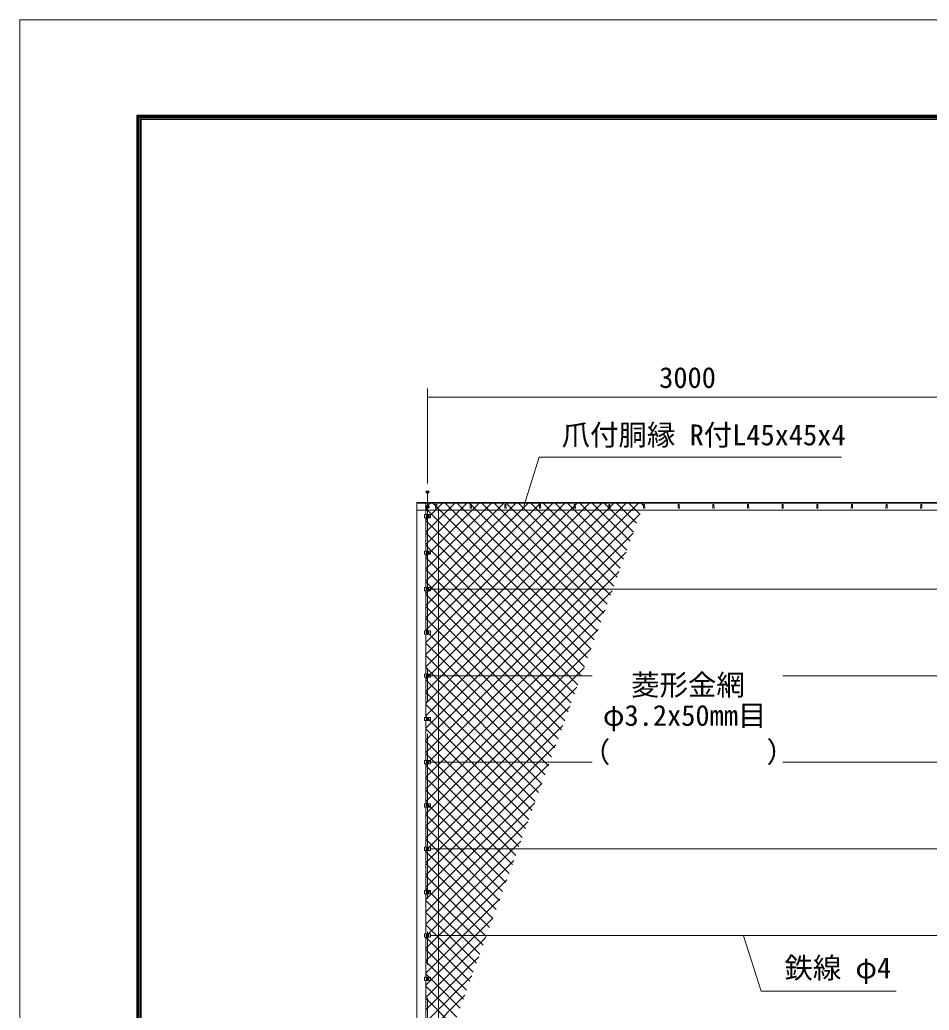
# Model space of a CAD drawing. Units: millimetres at full size; details may follow other scales. Extents: x -10500 to 10500, y -7425 to 7425.
# Drawn here: x -10500 to -5251, y 1708 to 7425 of the extents above; entities that cross this region are included whole.
import ezdxf
from ezdxf.enums import TextEntityAlignment as Align

# ---------------------------------------------------------------- set-up
doc = ezdxf.new("R2010")
doc.units = ezdxf.units.MM
doc.header["$LTSCALE"] = 30
doc.header["$PDMODE"] = 32
doc.header["$PDSIZE"] = 15
doc.linetypes.add('USER1', pattern=[50.8, 31.75, -6.35, 6.35, -6.35])
for name, color, linetype, lineweight in [('0-0_D-STR-TXT', 7, 'Continuous', 13), ('0-1_D-STR-DIM', 7, 'Continuous', 13), ('0-2_D-STR1', 1, 'Continuous', 18), ('0-3_D-BMK', 2, 'USER1', 13), ('0-4_D-STR3', 3, 'Continuous', 13), ('0-B_D-STR2', 7, 'Continuous', 13), ('0-C_D-TTL', 7, 'Continuous', 18)]:
    doc.layers.add(name, color=color, linetype=linetype, lineweight=lineweight)
doc.layers.add('0-9_Defpoints', color=253, linetype='Continuous')
doc.styles.add('ＭＳ ゴシック', font='')
doc.styles.get('ＭＳ ゴシック').set_extended_font_data('MS Gothic')

msp = doc.modelspace()

# ---------------------------------------------------------------- linework, layer by layer
at = {"layer": '0-0_D-STR-TXT'}
for points in [[(-5757.9, 4900.99), (-7502.6, 4900.99), (-7590.23, 4617.09)], [(-5442.78, 1818.36), (-6221.1, 1818.36), (-6322.06, 2136.84)]]:
    msp.add_lwpolyline(points, dxfattribs=at)
at = {"layer": '0-1_D-STR-DIM'}
for p, q in [((-8146.86, 4748.75), (-8146.86, 5296.7)), ((-8146.86, 5246.7), (-5146.86, 5246.7))]:
    msp.add_line(p, q, dxfattribs=at)
at = {"layer": '0-2_D-STR1'}
for p, q in [((-8209.36, 4638.75), (-3146.86, 4638.75)), ((-8209.36, 4634.75), (-3146.86, 4634.75)), ((-8209.36, 4593.75), (-3146.86, 4593.75)), ((-8099.86, 4625.62), (-8100.61, 4604.12)), ((-8093.86, 4625.62), (-8093.11, 4604.12)), ((-8084.36, 683.75), (-8084.36, 4593.75)), ((-7899.86, 4625.62), (-7900.61, 4604.12)), ((-7893.86, 4625.62), (-7893.11, 4604.12)), ((-7699.86, 4625.62), (-7700.61, 4604.12)), ((-7693.86, 4625.62), (-7693.11, 4604.12)), ((-7499.86, 4625.62), (-7500.61, 4604.12)), ((-7493.86, 4625.62), (-7493.11, 4604.12)), ((-7299.86, 4625.62), (-7300.61, 4604.12)), ((-7293.86, 4625.62), (-7293.11, 4604.12)), ((-7099.86, 4625.62), (-7100.61, 4604.12)), ((-7093.86, 4625.62), (-7093.11, 4604.12)), ((-6899.86, 4625.62), (-6900.61, 4604.12)), ((-6893.86, 4625.62), (-6893.11, 4604.12)), ((-6699.86, 4625.62), (-6700.61, 4604.12)), ((-6693.86, 4625.62), (-6693.11, 4604.12)), ((-6499.86, 4625.62), (-6500.61, 4604.12)), ((-6493.86, 4625.62), (-6493.11, 4604.12)), ((-6299.86, 4625.62), (-6300.61, 4604.12)), ((-6293.86, 4625.62), (-6293.11, 4604.12)), ((-6099.86, 4625.62), (-6100.61, 4604.12)), ((-6093.86, 4625.62), (-6093.11, 4604.12)), ((-5899.86, 4625.62), (-5900.61, 4604.12)), ((-5893.86, 4625.62), (-5893.11, 4604.12)), ((-5699.86, 4625.62), (-5700.61, 4604.12)), ((-5693.86, 4625.62), (-5693.11, 4604.12)), ((-5499.86, 4625.62), (-5500.61, 4604.12)), ((-5493.86, 4625.62), (-5493.11, 4604.12)), ((-5299.86, 4625.62), (-5300.61, 4604.12)), ((-5293.86, 4625.62), (-5293.11, 4604.12))]:
    msp.add_line(p, q, dxfattribs=at)
msp.add_lwpolyline([(-8209.36, 4638.75), (-8209.36, -2161.25), (-8084.36, -2161.25), (-8084.36, -1361.25)], dxfattribs=at)
for centre in [(-8096.86, 4624.37), (-7896.86, 4624.37), (-7696.86, 4624.37), (-7496.86, 4624.37), (-7296.86, 4624.37), (-7096.86, 4624.37), (-6896.86, 4624.37), (-6696.86, 4624.37), (-6496.86, 4624.37), (-6296.86, 4624.37), (-6096.86, 4624.37), (-5896.86, 4624.37), (-5696.86, 4624.37), (-5496.86, 4624.37), (-5296.86, 4624.37)]:
    msp.add_arc(centre, 3.25, 22.61986, 157.38014, dxfattribs=at)
at = {"layer": '0-3_D-BMK'}
for p, q in [((-8146.86, -2221.25), (-8146.86, 4698.75)), ((-8134.11, 4613.75), (-8159.61, 4613.75)), ((-8156.86, 4558.75), (-8136.86, 4558.75)), ((-8156.86, 4348.75), (-8136.86, 4348.75)), ((-8156.86, 4138.75), (-8136.86, 4138.75)), ((-8156.86, 3888.75), (-8136.86, 3888.75)), ((-8156.86, 3638.75), (-8136.86, 3638.75)), ((-8156.86, 3388.75), (-8136.86, 3388.75)), ((-8156.86, 3138.75), (-8136.86, 3138.75)), ((-8156.86, 2888.75), (-8136.86, 2888.75)), ((-8156.86, 2638.75), (-8136.86, 2638.75)), ((-8156.86, 2388.75), (-8136.86, 2388.75)), ((-8156.86, 2138.75), (-8136.86, 2138.75)), ((-8156.86, 1888.75), (-8136.86, 1888.75))]:
    msp.add_line(p, q, dxfattribs=at)
at = {"layer": '0-4_D-STR3'}
for p, q in [((-8156.86, 4568.25), (-8156.86, 4633.75)), ((-8146.86, 4603.94), (-8155.36, 4608.84)), ((-8138.36, 4608.84), (-8146.86, 4603.94)), ((-8164.06, 4568.25), (-8129.66, 4568.25)), ((-8164.06, 4568.25), (-8164.06, 4549.25)), ((-8164.06, 4549.25), (-8129.66, 4549.25)), ((-8156.86, 4358.25), (-8156.86, 4549.25)), ((-8153.36, 4562.5), (-8146.86, 4566.26)), ((-8153.36, 4555), (-8153.36, 4562.5)), ((-8146.86, 4551.24), (-8153.36, 4555)), ((-8146.86, 4566.26), (-8140.36, 4562.5)), ((-8140.36, 4555), (-8146.86, 4551.24)), ((-8140.36, 4562.5), (-8140.36, 4555)), ((-8129.66, 4568.25), (-8129.66, 4549.25)), ((-8164.06, 4358.25), (-8129.66, 4358.25)), ((-8164.06, 4358.25), (-8164.06, 4339.25)), ((-8153.36, 4352.5), (-8146.86, 4356.26)), ((-8153.36, 4345), (-8153.36, 4352.5)), ((-8146.86, 4356.26), (-8140.36, 4352.5)), ((-8140.36, 4352.5), (-8140.36, 4345)), ((-8129.66, 4358.25), (-8129.66, 4339.25)), ((-8164.06, 4339.25), (-8129.66, 4339.25)), ((-8156.86, 4148.25), (-8156.86, 4339.25)), ((-8146.86, 4341.24), (-8153.36, 4345)), ((-8140.36, 4345), (-8146.86, 4341.24)), ((-8164.06, 4148.25), (-8129.66, 4148.25)), ((-8164.06, 4148.25), (-8164.06, 4129.25)), ((-8164.06, 4129.25), (-8129.66, 4129.25)), ((-8156.86, 3898.25), (-8156.86, 4129.25)), ((-8153.36, 4142.5), (-8146.86, 4146.26)), ((-8153.36, 4135), (-8153.36, 4142.5)), ((-8146.86, 4131.24), (-8153.36, 4135)), ((-8146.86, 4146.26), (-8140.36, 4142.5)), ((-8140.36, 4135), (-8146.86, 4131.24)), ((-8140.36, 4142.5), (-8140.36, 4135)), ((-8129.66, 4148.25), (-8129.66, 4129.25)), ((-8129.66, 4138.75), (-5156.36, 4138.75)), ((-8164.06, 3898.25), (-8129.66, 3898.25)), ((-8164.06, 3898.25), (-8164.06, 3879.25)), ((-8153.36, 3892.5), (-8146.86, 3896.26)), ((-8153.36, 3885), (-8153.36, 3892.5)), ((-8146.86, 3896.26), (-8140.36, 3892.5)), ((-8140.36, 3892.5), (-8140.36, 3885)), ((-8129.66, 3898.25), (-8129.66, 3879.25)), ((-8164.06, 3879.25), (-8129.66, 3879.25)), ((-8156.86, 3648.25), (-8156.86, 3879.25)), ((-8146.86, 3881.24), (-8153.36, 3885)), ((-8140.36, 3885), (-8146.86, 3881.24)), ((-8164.06, 3648.25), (-8129.66, 3648.25)), ((-8164.06, 3648.25), (-8164.06, 3629.25)), ((-8164.06, 3629.25), (-8129.66, 3629.25)), ((-8156.86, 3398.25), (-8156.86, 3629.25)), ((-8153.36, 3642.5), (-8146.86, 3646.26)), ((-8153.36, 3635), (-8153.36, 3642.5)), ((-8146.86, 3631.24), (-8153.36, 3635)), ((-8146.86, 3646.26), (-8140.36, 3642.5)), ((-8140.36, 3635), (-8146.86, 3631.24)), ((-8140.36, 3642.5), (-8140.36, 3635)), ((-8129.66, 3648.25), (-8129.66, 3629.25)), ((-8129.66, 3638.75), (-7196.86, 3638.75)), ((-6096.86, 3638.75), (-5156.36, 3638.75)), ((-8164.06, 3398.25), (-8129.66, 3398.25)), ((-8164.06, 3398.25), (-8164.06, 3379.25)), ((-8164.06, 3379.25), (-8129.66, 3379.25)), ((-8156.86, 3148.25), (-8156.86, 3379.25)), ((-8153.36, 3392.5), (-8146.86, 3396.26)), ((-8153.36, 3385), (-8153.36, 3392.5)), ((-8146.86, 3381.24), (-8153.36, 3385)), ((-8146.86, 3396.26), (-8140.36, 3392.5)), ((-8140.36, 3385), (-8146.86, 3381.24)), ((-8140.36, 3392.5), (-8140.36, 3385)), ((-8129.66, 3398.25), (-8129.66, 3379.25)), ((-8164.06, 3148.25), (-8129.66, 3148.25)), ((-8164.06, 3148.25), (-8164.06, 3129.25)), ((-8153.36, 3142.5), (-8146.86, 3146.26)), ((-8146.86, 3146.26), (-8140.36, 3142.5)), ((-8129.66, 3148.25), (-8129.66, 3129.25)), ((-8164.06, 3129.25), (-8129.66, 3129.25)), ((-8156.86, 2898.25), (-8156.86, 3129.25)), ((-8153.36, 3135), (-8153.36, 3142.5)), ((-8146.86, 3131.24), (-8153.36, 3135)), ((-8140.36, 3135), (-8146.86, 3131.24)), ((-8140.36, 3142.5), (-8140.36, 3135)), ((-8129.66, 3138.75), (-7196.86, 3138.75)), ((-6096.86, 3138.75), (-5156.36, 3138.75)), ((-8164.06, 2898.25), (-8129.66, 2898.25)), ((-8164.06, 2898.25), (-8164.06, 2879.25)), ((-8164.06, 2879.25), (-8129.66, 2879.25)), ((-8156.86, 2648.25), (-8156.86, 2879.25)), ((-8153.36, 2892.5), (-8146.86, 2896.26)), ((-8153.36, 2885), (-8153.36, 2892.5)), ((-8146.86, 2881.24), (-8153.36, 2885)), ((-8146.86, 2896.26), (-8140.36, 2892.5)), ((-8140.36, 2885), (-8146.86, 2881.24)), ((-8140.36, 2892.5), (-8140.36, 2885)), ((-8129.66, 2898.25), (-8129.66, 2879.25)), ((-8164.06, 2648.25), (-8129.66, 2648.25)), ((-8164.06, 2648.25), (-8164.06, 2629.25)), ((-8153.36, 2642.5), (-8146.86, 2646.26)), ((-8153.36, 2635), (-8153.36, 2642.5)), ((-8146.86, 2631.24), (-8153.36, 2635)), ((-8146.86, 2646.26), (-8140.36, 2642.5)), ((-8140.36, 2635), (-8146.86, 2631.24)), ((-8140.36, 2642.5), (-8140.36, 2635)), ((-8129.66, 2648.25), (-8129.66, 2629.25)), ((-8129.66, 2638.75), (-5156.36, 2638.75)), ((-8164.06, 2629.25), (-8129.66, 2629.25)), ((-8156.86, 2398.25), (-8156.86, 2629.25)), ((-8164.06, 2398.25), (-8129.66, 2398.25)), ((-8164.06, 2398.25), (-8164.06, 2379.25)), ((-8164.06, 2379.25), (-8129.66, 2379.25)), ((-8156.86, 2148.25), (-8156.86, 2379.25)), ((-8153.36, 2392.5), (-8146.86, 2396.26)), ((-8153.36, 2385), (-8153.36, 2392.5)), ((-8146.86, 2381.24), (-8153.36, 2385)), ((-8146.86, 2396.26), (-8140.36, 2392.5)), ((-8140.36, 2385), (-8146.86, 2381.24)), ((-8140.36, 2392.5), (-8140.36, 2385)), ((-8129.66, 2398.25), (-8129.66, 2379.25)), ((-8164.06, 2148.25), (-8129.66, 2148.25)), ((-8164.06, 2148.25), (-8164.06, 2129.25)), ((-8164.06, 2129.25), (-8129.66, 2129.25)), ((-8156.86, 1898.25), (-8156.86, 2129.25)), ((-8153.36, 2142.5), (-8146.86, 2146.26)), ((-8153.36, 2135), (-8153.36, 2142.5)), ((-8146.86, 2131.24), (-8153.36, 2135)), ((-8146.86, 2146.26), (-8140.36, 2142.5)), ((-8140.36, 2135), (-8146.86, 2131.24)), ((-8140.36, 2142.5), (-8140.36, 2135)), ((-8129.66, 2148.25), (-8129.66, 2129.25)), ((-8129.66, 2138.75), (-5156.36, 2138.75)), ((-8164.06, 1898.25), (-8129.66, 1898.25)), ((-8164.06, 1898.25), (-8164.06, 1879.25)), ((-8153.36, 1892.5), (-8146.86, 1896.26)), ((-8153.36, 1885), (-8153.36, 1892.5)), ((-8146.86, 1896.26), (-8140.36, 1892.5)), ((-8140.36, 1892.5), (-8140.36, 1885)), ((-8129.66, 1898.25), (-8129.66, 1879.25)), ((-8164.06, 1879.25), (-8129.66, 1879.25)), ((-8156.86, 1648.25), (-8156.86, 1879.25)), ((-8146.86, 1881.24), (-8153.36, 1885)), ((-8140.36, 1885), (-8146.86, 1881.24))]:
    msp.add_line(p, q, dxfattribs=at)
for points in [[(-8155.36, 4608.84), (-8155.36, 4618.66), (-8146.86, 4623.57)], [(-8146.86, 4623.57), (-8138.36, 4618.66), (-8138.36, 4608.84)]]:
    msp.add_lwpolyline(points, dxfattribs=at)
for centre, radius in [((-8146.86, 4613.75), 8.25), ((-8146.86, 4558.75), 6.25), ((-8146.86, 4348.75), 6.25), ((-8146.86, 4138.75), 6.25), ((-8146.86, 3888.75), 6.25), ((-8146.86, 3638.75), 6.25), ((-8146.86, 3388.75), 6.25), ((-8146.86, 3138.75), 6.25), ((-8146.86, 2888.75), 6.25), ((-8146.86, 2638.75), 6.25), ((-8146.86, 2388.75), 6.25), ((-8146.86, 2138.75), 6.25), ((-8146.86, 1888.75), 6.25)]:
    msp.add_circle(centre, radius, dxfattribs=at)
at = {"layer": '0-9_Defpoints'}
msp.add_point((-8146.86, 4698.75), dxfattribs=at)
at = {"layer": '0-B_D-STR2'}
for p, q in [((-8156.86, 4609.01), (-8131.12, 4634.75)), ((-8156.86, 4538.3), (-8060.41, 4634.75)), ((-8156.86, 4467.59), (-7989.7, 4634.75)), ((-8156.86, 4396.88), (-7918.99, 4634.75)), ((-8156.86, 4326.17), (-7848.28, 4634.75)), ((-8156.86, 4255.46), (-7777.57, 4634.75)), ((-8156.86, 4184.75), (-7706.86, 4634.75)), ((-8156.86, 4114.04), (-7636.14, 4634.75)), ((-8156.86, 4043.33), (-7565.43, 4634.75)), ((-8156.86, 3972.62), (-7494.72, 4634.75)), ((-8156.86, 3901.91), (-7424.01, 4634.75)), ((-8156.86, 3831.19), (-7353.3, 4634.75)), ((-8156.86, 3760.48), (-7282.59, 4634.75)), ((-8156.86, 3689.77), (-7211.88, 4634.75)), ((-8156.86, 3619.06), (-7141.17, 4634.75)), ((-8156.86, 3548.35), (-7070.46, 4634.75)), ((-8156.86, 3477.64), (-6999.75, 4634.75)), ((-8156.86, 3406.93), (-6929.04, 4634.75)), ((-7222.72, 3741.1), (-8116.37, 4634.75)), ((-7203.85, 3792.94), (-8045.66, 4634.75)), ((-7184.98, 3844.78), (-7974.95, 4634.75)), ((-7166.11, 3896.62), (-7904.24, 4634.75)), ((-7147.24, 3948.46), (-7833.53, 4634.75)), ((-7128.38, 4000.3), (-7762.82, 4634.75)), ((-7109.51, 4052.15), (-7692.11, 4634.75)), ((-7090.64, 4103.99), (-7621.4, 4634.75)), ((-7071.77, 4155.83), (-7550.69, 4634.75)), ((-7052.9, 4207.67), (-7479.98, 4634.75)), ((-7034.03, 4259.51), (-7409.27, 4634.75)), ((-7015.16, 4311.36), (-7338.56, 4634.75)), ((-6996.29, 4363.2), (-7267.85, 4634.75)), ((-6977.42, 4415.04), (-7197.14, 4634.75)), ((-6958.56, 4466.88), (-7126.43, 4634.75)), ((-6939.69, 4518.72), (-7055.71, 4634.75)), ((-6920.82, 4570.56), (-6985, 4634.75)), ((-6901.95, 4622.41), (-6914.29, 4634.75)), ((-7241.59, 3689.25), (-8156.86, 4604.52)), ((-8156.86, 3336.22), (-6919.85, 4573.23)), ((-7260.46, 3637.41), (-8156.86, 4533.81)), ((-7279.33, 3585.57), (-8156.86, 4463.1)), ((-8156.86, 3265.51), (-6960.31, 4462.05)), ((-7298.2, 3533.73), (-8156.86, 4392.39)), ((-8156.86, 3194.8), (-7000.78, 4350.88)), ((-7317.06, 3481.89), (-8156.86, 4321.68)), ((-7335.93, 3430.04), (-8156.86, 4250.97)), ((-8156.86, 3124.09), (-7041.24, 4239.7)), ((-7354.8, 3378.2), (-8156.86, 4180.26)), ((-8156.86, 3053.38), (-7081.71, 4128.53)), ((-7373.67, 3326.36), (-8156.86, 4109.55)), ((-7392.54, 3274.52), (-8156.86, 4038.84)), ((-8156.86, 2982.67), (-7122.17, 4017.35)), ((-7411.41, 3222.68), (-8156.86, 3968.13)), ((-8156.86, 2911.96), (-7162.63, 3906.18)), ((-7430.28, 3170.84), (-8156.86, 3897.42)), ((-7449.15, 3118.99), (-8156.86, 3826.7)), ((-8156.86, 2841.25), (-7203.1, 3795)), ((-7468.02, 3067.15), (-8156.86, 3755.99)), ((-7486.88, 3015.31), (-8156.86, 3685.28)), ((-8156.86, 2770.53), (-7243.56, 3683.83)), ((-7505.75, 2963.47), (-8156.86, 3614.57)), ((-8156.86, 2699.82), (-7284.03, 3572.65)), ((-7524.62, 2911.63), (-8156.86, 3543.86)), ((-7543.49, 2859.78), (-8156.86, 3473.15)), ((-8156.86, 2629.11), (-7324.49, 3461.48)), ((-7562.36, 2807.94), (-8156.86, 3402.44)), ((-8156.86, 2558.4), (-7364.96, 3350.3)), ((-7581.23, 2756.1), (-8156.86, 3331.73)), ((-7600.1, 2704.26), (-8156.86, 3261.02)), ((-8156.86, 2487.69), (-7405.42, 3239.13)), ((-7618.97, 2652.42), (-8156.86, 3190.31)), ((-8156.86, 2416.98), (-7445.89, 3127.95)), ((-7637.84, 2600.58), (-8156.86, 3119.6)), ((-7656.7, 2548.73), (-8156.86, 3048.89)), ((-8156.86, 2346.27), (-7486.35, 3016.78)), ((-7675.57, 2496.89), (-8156.86, 2978.18)), ((-7694.44, 2445.05), (-8156.86, 2907.47)), ((-8156.86, 2275.56), (-7526.81, 2905.6)), ((-7713.31, 2393.21), (-8156.86, 2836.76)), ((-8156.86, 2204.85), (-7567.28, 2794.43)), ((-7732.18, 2341.37), (-8156.86, 2766.04)), ((-7751.05, 2289.52), (-8156.86, 2695.33)), ((-8156.86, 2134.14), (-7607.74, 2683.25)), ((-7769.92, 2237.68), (-8156.86, 2624.62)), ((-8156.86, 2063.43), (-7648.21, 2572.08)), ((-7788.79, 2185.84), (-8156.86, 2553.91)), ((-7807.66, 2134), (-8156.86, 2483.2)), ((-8156.86, 1992.72), (-7688.67, 2460.9)), ((-7826.52, 2082.16), (-8156.86, 2412.49)), ((-8156.86, 1922.01), (-7729.14, 2349.73)), ((-7845.39, 2030.32), (-8156.86, 2341.78)), ((-7864.26, 1978.47), (-8156.86, 2271.07)), ((-8156.86, 1851.3), (-7769.6, 2238.55)), ((-7883.13, 1926.63), (-8156.86, 2200.36)), ((-7902, 1874.79), (-8156.86, 2129.65)), ((-8156.86, 1780.59), (-7810.07, 2127.38)), ((-7920.87, 1822.95), (-8156.86, 2058.94)), ((-8156.86, 1709.87), (-7850.53, 2016.2)), ((-7939.74, 1771.11), (-8156.86, 1988.23)), ((-7958.61, 1719.27), (-8156.86, 1917.52)), ((-8156.86, 1639.16), (-7890.99, 1905.03)), ((-7977.48, 1667.42), (-8156.86, 1846.81)), ((-8156.86, 1568.45), (-7931.46, 1793.85)), ((-7996.34, 1615.58), (-8156.86, 1776.09))]:
    msp.add_line(p, q, dxfattribs=at)
at = {"layer": '0-C_D-TTL', "color": 2}
msp.add_lwpolyline([(-10500, 7425), (10500, 7425), (10500, -7425), (-10500, -7425)], close=True, dxfattribs=at)
at = {"layer": '0-C_D-TTL'}
for points in [[(-9825, 6875), (9825, 6875), (9825, -6875), (-9825, -6875)], [(-9818.75, 6868.75), (9818.75, 6868.75), (9818.75, -6868.75), (-9818.75, -6868.75)], [(-9812.5, 6862.5), (9812.5, 6862.5), (9812.5, -6862.5), (-9812.5, -6862.5)], [(-9806.25, 6856.25), (9806.25, 6856.25), (9806.25, -6856.25), (-9806.25, -6856.25)], [(-9800, 6850), (9800, 6850), (9800, -6850), (-9800, -6850)]]:
    msp.add_lwpolyline(points, close=True, dxfattribs=at)

# ---------------------------------------------------------------- texts
at = {"layer": '0-0_D-STR-TXT', "style": 'ＭＳ ゴシック'}
for s, p in [('爪付胴縁 R付L45x45x4', (-7372.75, 4932.45)), ('菱形金網', (-6971.73, 3489.37)), ('φ3.2x50mm目', (-7134.17, 3313.27)), ('（\u3000\u3000   \u3000\u3000）', (-7256, 3102.09)), ('鉄線 φ4', (-6086.81, 1855.53))]:
    msp.add_text(s, height=120.3, dxfattribs=at).set_placement(p, align=Align.BOTTOM_LEFT)
at = {"layer": '0-1_D-STR-DIM', "style": 'ＭＳ ゴシック'}
msp.add_text('3000', height=120.3, dxfattribs=at).set_placement((-6809.72, 5263.57), align=Align.BOTTOM_LEFT)

doc.saveas('drawing.dxf')
